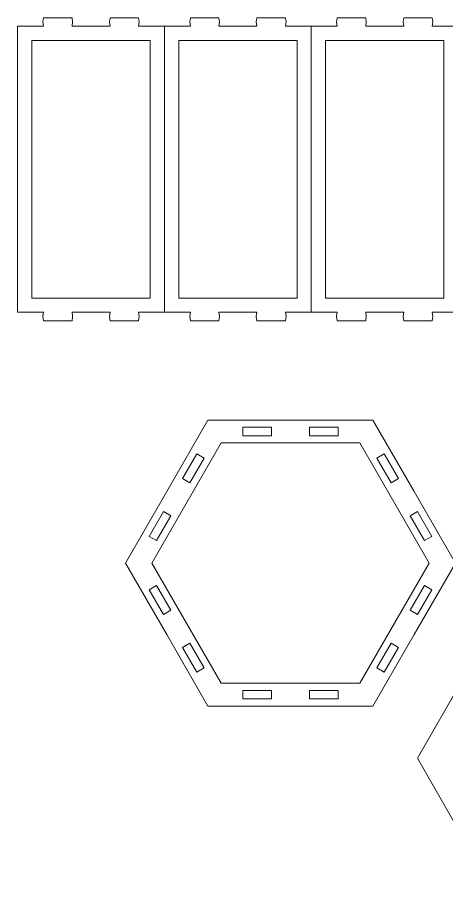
# Model space of a CAD drawing. Header units: centimetres. Extents: x -93 to 55, y -22 to 19.
# Drawn here: x -93.02 to -73.02, y -22.29 to 18.9 of the extents above; entities that cross this region are included whole.
import ezdxf

# ---------------------------------------------------------------- set-up
doc = ezdxf.new("R2010")
doc.units = ezdxf.units.CM
doc.header["$MEASUREMENT"] = 0
doc.layers.add('layer 1', color=7, linetype='Continuous')

msp = doc.modelspace()

# ---------------------------------------------------------------- linework, layer by layer
at = {"layer": 'layer 1', "color": 250, "lineweight": 9}
for points, knots in [([(-93.02049, 18.49974), (-93.02049, 18.49974), (-92.41749, 18.49974), (-92.41749, 18.49974), (-92.41749, 18.49974), (-92.41749, 18.49974), (-91.8145, 18.49974), (-91.8145, 18.49974), (-91.8145, 18.49974), (-91.8145, 18.49974), (-91.84117, 18.69974), (-91.84117, 18.69974), (-91.84117, 18.69974), (-91.84117, 18.69974), (-91.8145, 18.89974), (-91.8145, 18.89974), (-91.8145, 18.89974), (-91.8145, 18.89974), (-91.14783, 18.89974), (-91.14783, 18.89974), (-91.14783, 18.89974), (-91.14783, 18.89974), (-90.48117, 18.89974), (-90.48117, 18.89974), (-90.48117, 18.89974), (-90.48117, 18.89974), (-90.4545, 18.69974), (-90.4545, 18.69974), (-90.4545, 18.69974), (-90.4545, 18.69974), (-90.48117, 18.49974), (-90.48117, 18.49974), (-90.48117, 18.49974), (-90.48117, 18.49974), (-89.5949, 18.49974), (-89.5949, 18.49974), (-89.5949, 18.49974), (-89.5949, 18.49974), (-88.70863, 18.49974), (-88.70863, 18.49974), (-88.70863, 18.49974), (-88.70863, 18.49974), (-88.7353, 18.69974), (-88.7353, 18.69974), (-88.7353, 18.69974), (-88.7353, 18.69974), (-88.70863, 18.89974), (-88.70863, 18.89974), (-88.70863, 18.89974), (-88.70863, 18.89974), (-88.04197, 18.89974), (-88.04197, 18.89974), (-88.04197, 18.89974), (-88.04197, 18.89974), (-87.3753, 18.89974), (-87.3753, 18.89974), (-87.3753, 18.89974), (-87.3753, 18.89974), (-87.34863, 18.69974), (-87.34863, 18.69974), (-87.34863, 18.69974), (-87.34863, 18.69974), (-87.3753, 18.49974), (-87.3753, 18.49974), (-87.3753, 18.49974), (-87.3753, 18.49974), (-86.1693, 18.49974), (-86.1693, 18.49974), (-86.1693, 18.49974), (-86.1693, 18.49974), (-86.1693, 5.16641), (-86.1693, 5.16641), (-86.1693, 5.16641), (-86.1693, 5.16641), (-86.7723, 5.16641), (-86.7723, 5.16641), (-86.7723, 5.16641), (-86.7723, 5.16641), (-87.3753, 5.16641), (-87.3753, 5.16641), (-87.3753, 5.16641), (-87.3753, 5.16641), (-87.34863, 4.96641), (-87.34863, 4.96641), (-87.34863, 4.96641), (-87.34863, 4.96641), (-87.3753, 4.76641), (-87.3753, 4.76641), (-87.3753, 4.76641), (-87.3753, 4.76641), (-88.04197, 4.76641), (-88.04197, 4.76641), (-88.04197, 4.76641), (-88.04197, 4.76641), (-88.70863, 4.76641), (-88.70863, 4.76641), (-88.70863, 4.76641), (-88.70863, 4.76641), (-88.7353, 4.96641), (-88.7353, 4.96641), (-88.7353, 4.96641), (-88.7353, 4.96641), (-88.70863, 5.16641), (-88.70863, 5.16641), (-88.70863, 5.16641), (-88.70863, 5.16641), (-89.5949, 5.16641), (-89.5949, 5.16641), (-89.5949, 5.16641), (-89.5949, 5.16641), (-90.48117, 5.16641), (-90.48117, 5.16641), (-90.48117, 5.16641), (-90.48117, 5.16641), (-90.4545, 4.96641), (-90.4545, 4.96641), (-90.4545, 4.96641), (-90.4545, 4.96641), (-90.48117, 4.76641), (-90.48117, 4.76641), (-90.48117, 4.76641), (-90.48117, 4.76641), (-91.14783, 4.76641), (-91.14783, 4.76641), (-91.14783, 4.76641), (-91.14783, 4.76641), (-91.8145, 4.76641), (-91.8145, 4.76641), (-91.8145, 4.76641), (-91.8145, 4.76641), (-91.84117, 4.96641), (-91.84117, 4.96641), (-91.84117, 4.96641), (-91.84117, 4.96641), (-91.8145, 5.16641), (-91.8145, 5.16641), (-91.8145, 5.16641), (-91.8145, 5.16641), (-93.02049, 5.16641), (-93.02049, 5.16641), (-93.02049, 5.16641), (-93.02049, 5.16641), (-93.02049, 18.49974), (-93.02049, 18.49974)], [0, 0, 0, 0, 0.02702703, 0.02702703, 0.02702703, 0.02702703, 0.05405405, 0.05405405, 0.05405405, 0.05405405, 0.08108108, 0.08108108, 0.08108108, 0.08108108, 0.10810811, 0.10810811, 0.10810811, 0.10810811, 0.13513514, 0.13513514, 0.13513514, 0.13513514, 0.16216216, 0.16216216, 0.16216216, 0.16216216, 0.18918919, 0.18918919, 0.18918919, 0.18918919, 0.21621622, 0.21621622, 0.21621622, 0.21621622, 0.24324324, 0.24324324, 0.24324324, 0.24324324, 0.27027027, 0.27027027, 0.27027027, 0.27027027, 0.2972973, 0.2972973, 0.2972973, 0.2972973, 0.32432432, 0.32432432, 0.32432432, 0.32432432, 0.35135135, 0.35135135, 0.35135135, 0.35135135, 0.37837838, 0.37837838, 0.37837838, 0.37837838, 0.40540541, 0.40540541, 0.40540541, 0.40540541, 0.43243243, 0.43243243, 0.43243243, 0.43243243, 0.45945946, 0.45945946, 0.45945946, 0.45945946, 0.48648649, 0.48648649, 0.48648649, 0.48648649, 0.51351351, 0.51351351, 0.51351351, 0.51351351, 0.54054054, 0.54054054, 0.54054054, 0.54054054, 0.56756757, 0.56756757, 0.56756757, 0.56756757, 0.59459459, 0.59459459, 0.59459459, 0.59459459, 0.62162162, 0.62162162, 0.62162162, 0.62162162, 0.64864865, 0.64864865, 0.64864865, 0.64864865, 0.67567568, 0.67567568, 0.67567568, 0.67567568, 0.7027027, 0.7027027, 0.7027027, 0.7027027, 0.72972973, 0.72972973, 0.72972973, 0.72972973, 0.75675676, 0.75675676, 0.75675676, 0.75675676, 0.78378378, 0.78378378, 0.78378378, 0.78378378, 0.81081081, 0.81081081, 0.81081081, 0.81081081, 0.83783784, 0.83783784, 0.83783784, 0.83783784, 0.86486486, 0.86486486, 0.86486486, 0.86486486, 0.89189189, 0.89189189, 0.89189189, 0.89189189, 0.91891892, 0.91891892, 0.91891892, 0.91891892, 0.94594595, 0.94594595, 0.94594595, 0.94594595, 1, 1, 1, 1]), ([(-86.1693, 18.49974), (-86.1693, 18.49974), (-85.5663, 18.49974), (-85.5663, 18.49974), (-85.5663, 18.49974), (-85.5663, 18.49974), (-84.96331, 18.49974), (-84.96331, 18.49974), (-84.96331, 18.49974), (-84.96331, 18.49974), (-84.98998, 18.69974), (-84.98998, 18.69974), (-84.98998, 18.69974), (-84.98998, 18.69974), (-84.96331, 18.89974), (-84.96331, 18.89974), (-84.96331, 18.89974), (-84.96331, 18.89974), (-84.29665, 18.89974), (-84.29665, 18.89974), (-84.29665, 18.89974), (-84.29665, 18.89974), (-83.62998, 18.89974), (-83.62998, 18.89974), (-83.62998, 18.89974), (-83.62998, 18.89974), (-83.60331, 18.69974), (-83.60331, 18.69974), (-83.60331, 18.69974), (-83.60331, 18.69974), (-83.62998, 18.49974), (-83.62998, 18.49974), (-83.62998, 18.49974), (-83.62998, 18.49974), (-82.74371, 18.49974), (-82.74371, 18.49974), (-82.74371, 18.49974), (-82.74371, 18.49974), (-81.85745, 18.49974), (-81.85745, 18.49974), (-81.85745, 18.49974), (-81.85745, 18.49974), (-81.88411, 18.69974), (-81.88411, 18.69974), (-81.88411, 18.69974), (-81.88411, 18.69974), (-81.85745, 18.89974), (-81.85745, 18.89974), (-81.85745, 18.89974), (-81.85745, 18.89974), (-81.19078, 18.89974), (-81.19078, 18.89974), (-81.19078, 18.89974), (-81.19078, 18.89974), (-80.52411, 18.89974), (-80.52411, 18.89974), (-80.52411, 18.89974), (-80.52411, 18.89974), (-80.49745, 18.69974), (-80.49745, 18.69974), (-80.49745, 18.69974), (-80.49745, 18.69974), (-80.52411, 18.49974), (-80.52411, 18.49974), (-80.52411, 18.49974), (-80.52411, 18.49974), (-79.31811, 18.49974), (-79.31811, 18.49974), (-79.31811, 18.49974), (-79.31811, 18.49974), (-79.31811, 5.16641), (-79.31811, 5.16641), (-79.31811, 5.16641), (-79.31811, 5.16641), (-79.92111, 5.16641), (-79.92111, 5.16641), (-79.92111, 5.16641), (-79.92111, 5.16641), (-80.52411, 5.16641), (-80.52411, 5.16641), (-80.52411, 5.16641), (-80.52411, 5.16641), (-80.49745, 4.96641), (-80.49745, 4.96641), (-80.49745, 4.96641), (-80.49745, 4.96641), (-80.52411, 4.76641), (-80.52411, 4.76641), (-80.52411, 4.76641), (-80.52411, 4.76641), (-81.19078, 4.76641), (-81.19078, 4.76641), (-81.19078, 4.76641), (-81.19078, 4.76641), (-81.85745, 4.76641), (-81.85745, 4.76641), (-81.85745, 4.76641), (-81.85745, 4.76641), (-81.88411, 4.96641), (-81.88411, 4.96641), (-81.88411, 4.96641), (-81.88411, 4.96641), (-81.85745, 5.16641), (-81.85745, 5.16641), (-81.85745, 5.16641), (-81.85745, 5.16641), (-82.74371, 5.16641), (-82.74371, 5.16641), (-82.74371, 5.16641), (-82.74371, 5.16641), (-83.62998, 5.16641), (-83.62998, 5.16641), (-83.62998, 5.16641), (-83.62998, 5.16641), (-83.60331, 4.96641), (-83.60331, 4.96641), (-83.60331, 4.96641), (-83.60331, 4.96641), (-83.62998, 4.76641), (-83.62998, 4.76641), (-83.62998, 4.76641), (-83.62998, 4.76641), (-84.29665, 4.76641), (-84.29665, 4.76641), (-84.29665, 4.76641), (-84.29665, 4.76641), (-84.96331, 4.76641), (-84.96331, 4.76641), (-84.96331, 4.76641), (-84.96331, 4.76641), (-84.98998, 4.96641), (-84.98998, 4.96641), (-84.98998, 4.96641), (-84.98998, 4.96641), (-84.96331, 5.16641), (-84.96331, 5.16641), (-84.96331, 5.16641), (-84.96331, 5.16641), (-86.1693, 5.16641), (-86.1693, 5.16641), (-86.1693, 5.16641), (-86.1693, 5.16641), (-86.1693, 18.49974), (-86.1693, 18.49974)], [0, 0, 0, 0, 0.02702703, 0.02702703, 0.02702703, 0.02702703, 0.05405405, 0.05405405, 0.05405405, 0.05405405, 0.08108108, 0.08108108, 0.08108108, 0.08108108, 0.10810811, 0.10810811, 0.10810811, 0.10810811, 0.13513514, 0.13513514, 0.13513514, 0.13513514, 0.16216216, 0.16216216, 0.16216216, 0.16216216, 0.18918919, 0.18918919, 0.18918919, 0.18918919, 0.21621622, 0.21621622, 0.21621622, 0.21621622, 0.24324324, 0.24324324, 0.24324324, 0.24324324, 0.27027027, 0.27027027, 0.27027027, 0.27027027, 0.2972973, 0.2972973, 0.2972973, 0.2972973, 0.32432432, 0.32432432, 0.32432432, 0.32432432, 0.35135135, 0.35135135, 0.35135135, 0.35135135, 0.37837838, 0.37837838, 0.37837838, 0.37837838, 0.40540541, 0.40540541, 0.40540541, 0.40540541, 0.43243243, 0.43243243, 0.43243243, 0.43243243, 0.45945946, 0.45945946, 0.45945946, 0.45945946, 0.48648649, 0.48648649, 0.48648649, 0.48648649, 0.51351351, 0.51351351, 0.51351351, 0.51351351, 0.54054054, 0.54054054, 0.54054054, 0.54054054, 0.56756757, 0.56756757, 0.56756757, 0.56756757, 0.59459459, 0.59459459, 0.59459459, 0.59459459, 0.62162162, 0.62162162, 0.62162162, 0.62162162, 0.64864865, 0.64864865, 0.64864865, 0.64864865, 0.67567568, 0.67567568, 0.67567568, 0.67567568, 0.7027027, 0.7027027, 0.7027027, 0.7027027, 0.72972973, 0.72972973, 0.72972973, 0.72972973, 0.75675676, 0.75675676, 0.75675676, 0.75675676, 0.78378378, 0.78378378, 0.78378378, 0.78378378, 0.81081081, 0.81081081, 0.81081081, 0.81081081, 0.83783784, 0.83783784, 0.83783784, 0.83783784, 0.86486486, 0.86486486, 0.86486486, 0.86486486, 0.89189189, 0.89189189, 0.89189189, 0.89189189, 0.91891892, 0.91891892, 0.91891892, 0.91891892, 0.94594595, 0.94594595, 0.94594595, 0.94594595, 1, 1, 1, 1]), ([(-79.31811, 18.49974), (-79.31811, 18.49974), (-78.71511, 18.49974), (-78.71511, 18.49974), (-78.71511, 18.49974), (-78.71511, 18.49974), (-78.11213, 18.49974), (-78.11213, 18.49974), (-78.11213, 18.49974), (-78.11213, 18.49974), (-78.13879, 18.69974), (-78.13879, 18.69974), (-78.13879, 18.69974), (-78.13879, 18.69974), (-78.11213, 18.89974), (-78.11213, 18.89974), (-78.11213, 18.89974), (-78.11213, 18.89974), (-77.44546, 18.89974), (-77.44546, 18.89974), (-77.44546, 18.89974), (-77.44546, 18.89974), (-76.77879, 18.89974), (-76.77879, 18.89974), (-76.77879, 18.89974), (-76.77879, 18.89974), (-76.75213, 18.69974), (-76.75213, 18.69974), (-76.75213, 18.69974), (-76.75213, 18.69974), (-76.77879, 18.49974), (-76.77879, 18.49974), (-76.77879, 18.49974), (-76.77879, 18.49974), (-75.89253, 18.49974), (-75.89253, 18.49974), (-75.89253, 18.49974), (-75.89253, 18.49974), (-75.00626, 18.49974), (-75.00626, 18.49974), (-75.00626, 18.49974), (-75.00626, 18.49974), (-75.03293, 18.69974), (-75.03293, 18.69974), (-75.03293, 18.69974), (-75.03293, 18.69974), (-75.00626, 18.89974), (-75.00626, 18.89974), (-75.00626, 18.89974), (-75.00626, 18.89974), (-74.33959, 18.89974), (-74.33959, 18.89974), (-74.33959, 18.89974), (-74.33959, 18.89974), (-73.67292, 18.89974), (-73.67292, 18.89974), (-73.67292, 18.89974), (-73.67292, 18.89974), (-73.64626, 18.69974), (-73.64626, 18.69974), (-73.64626, 18.69974), (-73.64626, 18.69974), (-73.67292, 18.49974), (-73.67292, 18.49974), (-73.67292, 18.49974), (-73.67292, 18.49974), (-72.46692, 18.49974), (-72.46692, 18.49974), (-72.46692, 18.49974), (-72.46692, 18.49974), (-72.46692, 5.16641), (-72.46692, 5.16641), (-72.46692, 5.16641), (-72.46692, 5.16641), (-73.06992, 5.16641), (-73.06992, 5.16641), (-73.06992, 5.16641), (-73.06992, 5.16641), (-73.67292, 5.16641), (-73.67292, 5.16641), (-73.67292, 5.16641), (-73.67292, 5.16641), (-73.64626, 4.96641), (-73.64626, 4.96641), (-73.64626, 4.96641), (-73.64626, 4.96641), (-73.67292, 4.76641), (-73.67292, 4.76641), (-73.67292, 4.76641), (-73.67292, 4.76641), (-74.33959, 4.76641), (-74.33959, 4.76641), (-74.33959, 4.76641), (-74.33959, 4.76641), (-75.00626, 4.76641), (-75.00626, 4.76641), (-75.00626, 4.76641), (-75.00626, 4.76641), (-75.03293, 4.96641), (-75.03293, 4.96641), (-75.03293, 4.96641), (-75.03293, 4.96641), (-75.00626, 5.16641), (-75.00626, 5.16641), (-75.00626, 5.16641), (-75.00626, 5.16641), (-75.89253, 5.16641), (-75.89253, 5.16641), (-75.89253, 5.16641), (-75.89253, 5.16641), (-76.77879, 5.16641), (-76.77879, 5.16641), (-76.77879, 5.16641), (-76.77879, 5.16641), (-76.75213, 4.96641), (-76.75213, 4.96641), (-76.75213, 4.96641), (-76.75213, 4.96641), (-76.77879, 4.76641), (-76.77879, 4.76641), (-76.77879, 4.76641), (-76.77879, 4.76641), (-77.44546, 4.76641), (-77.44546, 4.76641), (-77.44546, 4.76641), (-77.44546, 4.76641), (-78.11213, 4.76641), (-78.11213, 4.76641), (-78.11213, 4.76641), (-78.11213, 4.76641), (-78.13879, 4.96641), (-78.13879, 4.96641), (-78.13879, 4.96641), (-78.13879, 4.96641), (-78.11213, 5.16641), (-78.11213, 5.16641), (-78.11213, 5.16641), (-78.11213, 5.16641), (-79.31811, 5.16641), (-79.31811, 5.16641), (-79.31811, 5.16641), (-79.31811, 5.16641), (-79.31811, 18.49974), (-79.31811, 18.49974)], [0, 0, 0, 0, 0.02702703, 0.02702703, 0.02702703, 0.02702703, 0.05405405, 0.05405405, 0.05405405, 0.05405405, 0.08108108, 0.08108108, 0.08108108, 0.08108108, 0.10810811, 0.10810811, 0.10810811, 0.10810811, 0.13513514, 0.13513514, 0.13513514, 0.13513514, 0.16216216, 0.16216216, 0.16216216, 0.16216216, 0.18918919, 0.18918919, 0.18918919, 0.18918919, 0.21621622, 0.21621622, 0.21621622, 0.21621622, 0.24324324, 0.24324324, 0.24324324, 0.24324324, 0.27027027, 0.27027027, 0.27027027, 0.27027027, 0.2972973, 0.2972973, 0.2972973, 0.2972973, 0.32432432, 0.32432432, 0.32432432, 0.32432432, 0.35135135, 0.35135135, 0.35135135, 0.35135135, 0.37837838, 0.37837838, 0.37837838, 0.37837838, 0.40540541, 0.40540541, 0.40540541, 0.40540541, 0.43243243, 0.43243243, 0.43243243, 0.43243243, 0.45945946, 0.45945946, 0.45945946, 0.45945946, 0.48648649, 0.48648649, 0.48648649, 0.48648649, 0.51351351, 0.51351351, 0.51351351, 0.51351351, 0.54054054, 0.54054054, 0.54054054, 0.54054054, 0.56756757, 0.56756757, 0.56756757, 0.56756757, 0.59459459, 0.59459459, 0.59459459, 0.59459459, 0.62162162, 0.62162162, 0.62162162, 0.62162162, 0.64864865, 0.64864865, 0.64864865, 0.64864865, 0.67567568, 0.67567568, 0.67567568, 0.67567568, 0.7027027, 0.7027027, 0.7027027, 0.7027027, 0.72972973, 0.72972973, 0.72972973, 0.72972973, 0.75675676, 0.75675676, 0.75675676, 0.75675676, 0.78378378, 0.78378378, 0.78378378, 0.78378378, 0.81081081, 0.81081081, 0.81081081, 0.81081081, 0.83783784, 0.83783784, 0.83783784, 0.83783784, 0.86486486, 0.86486486, 0.86486486, 0.86486486, 0.89189189, 0.89189189, 0.89189189, 0.89189189, 0.91891892, 0.91891892, 0.91891892, 0.91891892, 0.94594595, 0.94594595, 0.94594595, 0.94594595, 1, 1, 1, 1]), ([(-92.35381, 17.83307), (-92.35381, 17.83307), (-86.83595, 17.83307), (-86.83595, 17.83307), (-86.83595, 17.83307), (-86.83595, 17.83307), (-86.83595, 5.83307), (-86.83595, 5.83307), (-86.83595, 5.83307), (-86.83595, 5.83307), (-92.35381, 5.83307), (-92.35381, 5.83307), (-92.35381, 5.83307), (-92.35381, 5.83307), (-92.35381, 17.83307), (-92.35381, 17.83307)], [0, 0, 0, 0, 0.2, 0.2, 0.2, 0.2, 0.4, 0.4, 0.4, 0.4, 0.6, 0.6, 0.6, 0.6, 1, 1, 1, 1]), ([(-85.50262, 17.83307), (-85.50262, 17.83307), (-79.98477, 17.83307), (-79.98477, 17.83307), (-79.98477, 17.83307), (-79.98477, 17.83307), (-79.98477, 5.83307), (-79.98477, 5.83307), (-79.98477, 5.83307), (-79.98477, 5.83307), (-85.50262, 5.83307), (-85.50262, 5.83307), (-85.50262, 5.83307), (-85.50262, 5.83307), (-85.50262, 17.83307), (-85.50262, 17.83307)], [0, 0, 0, 0, 0.2, 0.2, 0.2, 0.2, 0.4, 0.4, 0.4, 0.4, 0.6, 0.6, 0.6, 0.6, 1, 1, 1, 1]), ([(-78.65143, 17.83307), (-78.65143, 17.83307), (-73.13358, 17.83307), (-73.13358, 17.83307), (-73.13358, 17.83307), (-73.13358, 17.83307), (-73.13358, 5.83307), (-73.13358, 5.83307), (-73.13358, 5.83307), (-73.13358, 5.83307), (-78.65143, 5.83307), (-78.65143, 5.83307), (-78.65143, 5.83307), (-78.65143, 5.83307), (-78.65143, 17.83307), (-78.65143, 17.83307)], [0, 0, 0, 0, 0.2, 0.2, 0.2, 0.2, 0.4, 0.4, 0.4, 0.4, 0.6, 0.6, 0.6, 0.6, 1, 1, 1, 1]), ([(-84.14025, 0.14723), (-84.14025, 0.14723), (-80.29125, 0.14723), (-80.29125, 0.14723), (-80.29125, 0.14723), (-80.29125, 0.14723), (-76.44225, 0.14725), (-76.44225, 0.14725), (-76.44225, 0.14725), (-76.44225, 0.14725), (-74.51774, -3.18609), (-74.51774, -3.18609), (-74.51774, -3.18609), (-74.51774, -3.18609), (-72.59324, -6.51942), (-72.59324, -6.51942), (-72.59324, -6.51942), (-72.59324, -6.51942), (-74.51775, -9.85275), (-74.51775, -9.85275), (-74.51775, -9.85275), (-74.51775, -9.85275), (-76.44225, -13.18607), (-76.44225, -13.18607), (-76.44225, -13.18607), (-76.44225, -13.18607), (-80.29125, -13.18607), (-80.29125, -13.18607), (-80.29125, -13.18607), (-80.29125, -13.18607), (-84.14025, -13.18609), (-84.14025, -13.18609), (-84.14025, -13.18609), (-84.14025, -13.18609), (-86.06475, -9.85275), (-86.06475, -9.85275), (-86.06475, -9.85275), (-86.06475, -9.85275), (-87.98925, -6.51942), (-87.98925, -6.51942), (-87.98925, -6.51942), (-87.98925, -6.51942), (-86.06474, -3.18609), (-86.06474, -3.18609), (-86.06474, -3.18609), (-86.06474, -3.18609), (-84.14025, 0.14723), (-84.14025, 0.14723)], [0, 0, 0, 0, 0.07692308, 0.07692308, 0.07692308, 0.07692308, 0.15384615, 0.15384615, 0.15384615, 0.15384615, 0.23076923, 0.23076923, 0.23076923, 0.23076923, 0.30769231, 0.30769231, 0.30769231, 0.30769231, 0.38461538, 0.38461538, 0.38461538, 0.38461538, 0.46153846, 0.46153846, 0.46153846, 0.46153846, 0.53846154, 0.53846154, 0.53846154, 0.53846154, 0.61538462, 0.61538462, 0.61538462, 0.61538462, 0.69230769, 0.69230769, 0.69230769, 0.69230769, 0.76923077, 0.76923077, 0.76923077, 0.76923077, 0.84615385, 0.84615385, 0.84615385, 0.84615385, 1, 1, 1, 1]), ([(-82.51085, -0.1861), (-82.51085, -0.1861), (-81.17751, -0.1861), (-81.17751, -0.1861), (-81.17751, -0.1861), (-81.17751, -0.1861), (-81.17751, -0.5861), (-81.17751, -0.5861), (-81.17751, -0.5861), (-81.17751, -0.5861), (-82.51085, -0.58611), (-82.51085, -0.58611), (-82.51085, -0.58611), (-82.51085, -0.58611), (-82.51085, -0.1861), (-82.51085, -0.1861)], [0, 0, 0, 0, 0.2, 0.2, 0.2, 0.2, 0.4, 0.4, 0.4, 0.4, 0.6, 0.6, 0.6, 0.6, 1, 1, 1, 1]), ([(-79.40498, -0.1861), (-79.40498, -0.1861), (-78.07165, -0.1861), (-78.07165, -0.1861), (-78.07165, -0.1861), (-78.07165, -0.1861), (-78.07165, -0.5861), (-78.07165, -0.5861), (-78.07165, -0.5861), (-78.07165, -0.5861), (-79.40498, -0.5861), (-79.40498, -0.5861), (-79.40498, -0.5861), (-79.40498, -0.5861), (-79.40498, -0.1861), (-79.40498, -0.1861)], [0, 0, 0, 0, 0.2, 0.2, 0.2, 0.2, 0.4, 0.4, 0.4, 0.4, 0.6, 0.6, 0.6, 0.6, 1, 1, 1, 1]), ([(-83.52441, -0.91943), (-83.52441, -0.91943), (-86.75757, -6.51942), (-86.75757, -6.51942), (-86.75757, -6.51942), (-86.75757, -6.51942), (-83.52441, -12.11942), (-83.52441, -12.11942), (-83.52441, -12.11942), (-83.52441, -12.11942), (-77.05809, -12.11941), (-77.05809, -12.11941), (-77.05809, -12.11941), (-77.05809, -12.11941), (-73.82492, -6.51942), (-73.82492, -6.51942), (-73.82492, -6.51942), (-73.82492, -6.51942), (-77.05809, -0.91942), (-77.05809, -0.91942), (-77.05809, -0.91942), (-77.05809, -0.91942), (-83.52441, -0.91943), (-83.52441, -0.91943)], [0, 0, 0, 0, 0.14285714, 0.14285714, 0.14285714, 0.14285714, 0.28571429, 0.28571429, 0.28571429, 0.28571429, 0.42857143, 0.42857143, 0.42857143, 0.42857143, 0.57142857, 0.57142857, 0.57142857, 0.57142857, 0.71428571, 0.71428571, 0.71428571, 0.71428571, 1, 1, 1, 1]), ([(-85.33293, -2.58523), (-85.33293, -2.58523), (-84.66626, -1.43053), (-84.66626, -1.43053), (-84.66626, -1.43053), (-84.66626, -1.43053), (-84.31985, -1.63053), (-84.31985, -1.63053), (-84.31985, -1.63053), (-84.31985, -1.63053), (-84.98651, -2.78523), (-84.98651, -2.78523), (-84.98651, -2.78523), (-84.98651, -2.78523), (-85.33293, -2.58523), (-85.33293, -2.58523)], [0, 0, 0, 0, 0.2, 0.2, 0.2, 0.2, 0.4, 0.4, 0.4, 0.4, 0.6, 0.6, 0.6, 0.6, 1, 1, 1, 1]), ([(-75.91623, -1.43053), (-75.91623, -1.43053), (-75.24957, -2.58523), (-75.24957, -2.58523), (-75.24957, -2.58523), (-75.24957, -2.58523), (-75.59598, -2.78523), (-75.59598, -2.78523), (-75.59598, -2.78523), (-75.59598, -2.78523), (-76.26265, -1.63054), (-76.26265, -1.63054), (-76.26265, -1.63054), (-76.26265, -1.63054), (-75.91623, -1.43053), (-75.91623, -1.43053)], [0, 0, 0, 0, 0.2, 0.2, 0.2, 0.2, 0.4, 0.4, 0.4, 0.4, 0.6, 0.6, 0.6, 0.6, 1, 1, 1, 1]), ([(-86.88586, -5.27499), (-86.88586, -5.27499), (-86.21919, -4.12029), (-86.21919, -4.12029), (-86.21919, -4.12029), (-86.21919, -4.12029), (-85.87278, -4.32029), (-85.87278, -4.32029), (-85.87278, -4.32029), (-85.87278, -4.32029), (-86.53945, -5.47499), (-86.53945, -5.47499), (-86.53945, -5.47499), (-86.53945, -5.47499), (-86.88586, -5.27499), (-86.88586, -5.27499)], [0, 0, 0, 0, 0.2, 0.2, 0.2, 0.2, 0.4, 0.4, 0.4, 0.4, 0.6, 0.6, 0.6, 0.6, 1, 1, 1, 1]), ([(-74.3633, -4.12029), (-74.3633, -4.12029), (-73.69663, -5.27499), (-73.69663, -5.27499), (-73.69663, -5.27499), (-73.69663, -5.27499), (-74.04304, -5.47499), (-74.04304, -5.47499), (-74.04304, -5.47499), (-74.04304, -5.47499), (-74.70971, -4.32029), (-74.70971, -4.32029), (-74.70971, -4.32029), (-74.70971, -4.32029), (-74.3633, -4.12029), (-74.3633, -4.12029)], [0, 0, 0, 0, 0.2, 0.2, 0.2, 0.2, 0.4, 0.4, 0.4, 0.4, 0.6, 0.6, 0.6, 0.6, 1, 1, 1, 1]), ([(-86.21919, -8.91855), (-86.21919, -8.91855), (-86.88586, -7.76385), (-86.88586, -7.76385), (-86.88586, -7.76385), (-86.88586, -7.76385), (-86.53945, -7.56385), (-86.53945, -7.56385), (-86.53945, -7.56385), (-86.53945, -7.56385), (-85.87278, -8.71855), (-85.87278, -8.71855), (-85.87278, -8.71855), (-85.87278, -8.71855), (-86.21919, -8.91855), (-86.21919, -8.91855)], [0, 0, 0, 0, 0.2, 0.2, 0.2, 0.2, 0.4, 0.4, 0.4, 0.4, 0.6, 0.6, 0.6, 0.6, 1, 1, 1, 1]), ([(-73.69663, -7.76385), (-73.69663, -7.76385), (-74.3633, -8.91855), (-74.3633, -8.91855), (-74.3633, -8.91855), (-74.3633, -8.91855), (-74.70971, -8.71855), (-74.70971, -8.71855), (-74.70971, -8.71855), (-74.70971, -8.71855), (-74.04304, -7.56385), (-74.04304, -7.56385), (-74.04304, -7.56385), (-74.04304, -7.56385), (-73.69663, -7.76385), (-73.69663, -7.76385)], [0, 0, 0, 0, 0.2, 0.2, 0.2, 0.2, 0.4, 0.4, 0.4, 0.4, 0.6, 0.6, 0.6, 0.6, 1, 1, 1, 1]), ([(-70.51962, -8.9531), (-70.51962, -8.9531), (-66.67062, -8.9531), (-66.67062, -8.9531), (-66.67062, -8.9531), (-66.67062, -8.9531), (-62.82162, -8.95309), (-62.82162, -8.95309), (-62.82162, -8.95309), (-62.82162, -8.95309), (-60.89711, -12.28642), (-60.89711, -12.28642), (-60.89711, -12.28642), (-60.89711, -12.28642), (-58.97262, -15.61975), (-58.97262, -15.61975), (-58.97262, -15.61975), (-58.97262, -15.61975), (-60.89712, -18.95309), (-60.89712, -18.95309), (-60.89712, -18.95309), (-60.89712, -18.95309), (-62.82162, -22.28641), (-62.82162, -22.28641), (-62.82162, -22.28641), (-62.82162, -22.28641), (-66.67062, -22.28641), (-66.67062, -22.28641), (-66.67062, -22.28641), (-66.67062, -22.28641), (-70.51962, -22.28642), (-70.51962, -22.28642), (-70.51962, -22.28642), (-70.51962, -22.28642), (-72.44412, -18.95309), (-72.44412, -18.95309), (-72.44412, -18.95309), (-72.44412, -18.95309), (-74.36862, -15.61975), (-74.36862, -15.61975), (-74.36862, -15.61975), (-74.36862, -15.61975), (-72.44411, -12.28642), (-72.44411, -12.28642), (-72.44411, -12.28642), (-72.44411, -12.28642), (-70.51962, -8.9531), (-70.51962, -8.9531)], [0, 0, 0, 0, 0.07692308, 0.07692308, 0.07692308, 0.07692308, 0.15384615, 0.15384615, 0.15384615, 0.15384615, 0.23076923, 0.23076923, 0.23076923, 0.23076923, 0.30769231, 0.30769231, 0.30769231, 0.30769231, 0.38461538, 0.38461538, 0.38461538, 0.38461538, 0.46153846, 0.46153846, 0.46153846, 0.46153846, 0.53846154, 0.53846154, 0.53846154, 0.53846154, 0.61538462, 0.61538462, 0.61538462, 0.61538462, 0.69230769, 0.69230769, 0.69230769, 0.69230769, 0.76923077, 0.76923077, 0.76923077, 0.76923077, 0.84615385, 0.84615385, 0.84615385, 0.84615385, 1, 1, 1, 1]), ([(-84.66626, -11.60831), (-84.66626, -11.60831), (-85.33293, -10.45361), (-85.33293, -10.45361), (-85.33293, -10.45361), (-85.33293, -10.45361), (-84.98651, -10.25361), (-84.98651, -10.25361), (-84.98651, -10.25361), (-84.98651, -10.25361), (-84.31985, -11.4083), (-84.31985, -11.4083), (-84.31985, -11.4083), (-84.31985, -11.4083), (-84.66626, -11.60831), (-84.66626, -11.60831)], [0, 0, 0, 0, 0.2, 0.2, 0.2, 0.2, 0.4, 0.4, 0.4, 0.4, 0.6, 0.6, 0.6, 0.6, 1, 1, 1, 1]), ([(-75.24957, -10.45361), (-75.24957, -10.45361), (-75.91623, -11.60831), (-75.91623, -11.60831), (-75.91623, -11.60831), (-75.91623, -11.60831), (-76.26265, -11.4083), (-76.26265, -11.4083), (-76.26265, -11.4083), (-76.26265, -11.4083), (-75.59598, -10.25361), (-75.59598, -10.25361), (-75.59598, -10.25361), (-75.59598, -10.25361), (-75.24957, -10.45361), (-75.24957, -10.45361)], [0, 0, 0, 0, 0.2, 0.2, 0.2, 0.2, 0.4, 0.4, 0.4, 0.4, 0.6, 0.6, 0.6, 0.6, 1, 1, 1, 1]), ([(-81.17751, -12.85274), (-81.17751, -12.85274), (-82.51085, -12.85274), (-82.51085, -12.85274), (-82.51085, -12.85274), (-82.51085, -12.85274), (-82.51085, -12.45273), (-82.51085, -12.45273), (-82.51085, -12.45273), (-82.51085, -12.45273), (-81.17751, -12.45274), (-81.17751, -12.45274), (-81.17751, -12.45274), (-81.17751, -12.45274), (-81.17751, -12.85274), (-81.17751, -12.85274)], [0, 0, 0, 0, 0.2, 0.2, 0.2, 0.2, 0.4, 0.4, 0.4, 0.4, 0.6, 0.6, 0.6, 0.6, 1, 1, 1, 1]), ([(-78.07165, -12.85274), (-78.07165, -12.85274), (-79.40498, -12.85274), (-79.40498, -12.85274), (-79.40498, -12.85274), (-79.40498, -12.85274), (-79.40498, -12.45274), (-79.40498, -12.45274), (-79.40498, -12.45274), (-79.40498, -12.45274), (-78.07165, -12.45273), (-78.07165, -12.45273), (-78.07165, -12.45273), (-78.07165, -12.45273), (-78.07165, -12.85274), (-78.07165, -12.85274)], [0, 0, 0, 0, 0.2, 0.2, 0.2, 0.2, 0.4, 0.4, 0.4, 0.4, 0.6, 0.6, 0.6, 0.6, 1, 1, 1, 1])]:
    msp.add_open_spline(points, degree=3, knots=knots, dxfattribs=at)

doc.saveas('drawing.dxf')
